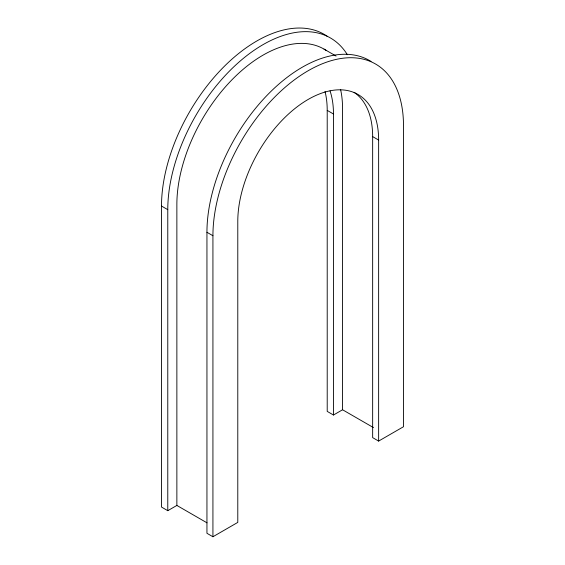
<?xml version="1.0" encoding="UTF-8"?>
<svg xmlns="http://www.w3.org/2000/svg" width="565" height="565" viewBox="0 0 565 565"><rect width="100%" height="100%" fill="white"/><g stroke="black" fill="none" stroke-linecap="round" stroke-linejoin="round"><path stroke-width="0.85" d="M327.022 36.139A134.745 77.8 -60 0 0 222.243 68.443A134.745 77.8 -60 0 0 161.505 206.048L161.505 507.059L167.777 510.682L176.866 505.435L206.995 522.83M325.016 91.488A99.595 57.503 -60 0 1 327.213 110.38L327.213 411.391L333.477 415.014L342.567 409.766L373.458 427.592M371.043 61.444A134.745 77.8 -60 0 0 266.722 95.676A134.745 77.8 -60 0 0 206.945 232.279L206.945 533.296L212.927 536.75L237.787 522.399L237.787 221.381A99.595 57.503 -60 0 1 308.215 99.405A99.595 57.503 -60 0 1 378.635 140.064L378.635 441.081L372.653 437.628L372.653 136.61A99.595 57.503 -60 0 0 354.135 92.349M378.635 441.081L403.495 426.73L403.495 125.713A134.745 77.8 -60 0 0 308.215 70.703A134.745 77.8 -60 0 0 212.927 235.732L212.927 536.75M323.999 49.091L336.055 56.055M327.213 110.38L333.477 113.996L333.477 415.014M372.653 136.61L378.635 140.064M161.505 206.048L167.777 209.664L167.777 510.682M206.945 232.279L212.927 235.732M342.567 409.766L342.567 108.748A112.449 64.926 -60 0 0 340.624 89.673M176.866 505.435L176.866 204.417A121.892 70.378 -60 0 1 231.488 80.272A121.892 70.378 -60 0 1 326.125 50.405M167.777 209.664A134.745 77.8 -60 0 1 240.174 61.062A134.745 77.8 -60 0 1 347.348 54.692M330.038 90.88A99.595 57.503 -60 0 1 333.477 113.996"/></g></svg>
